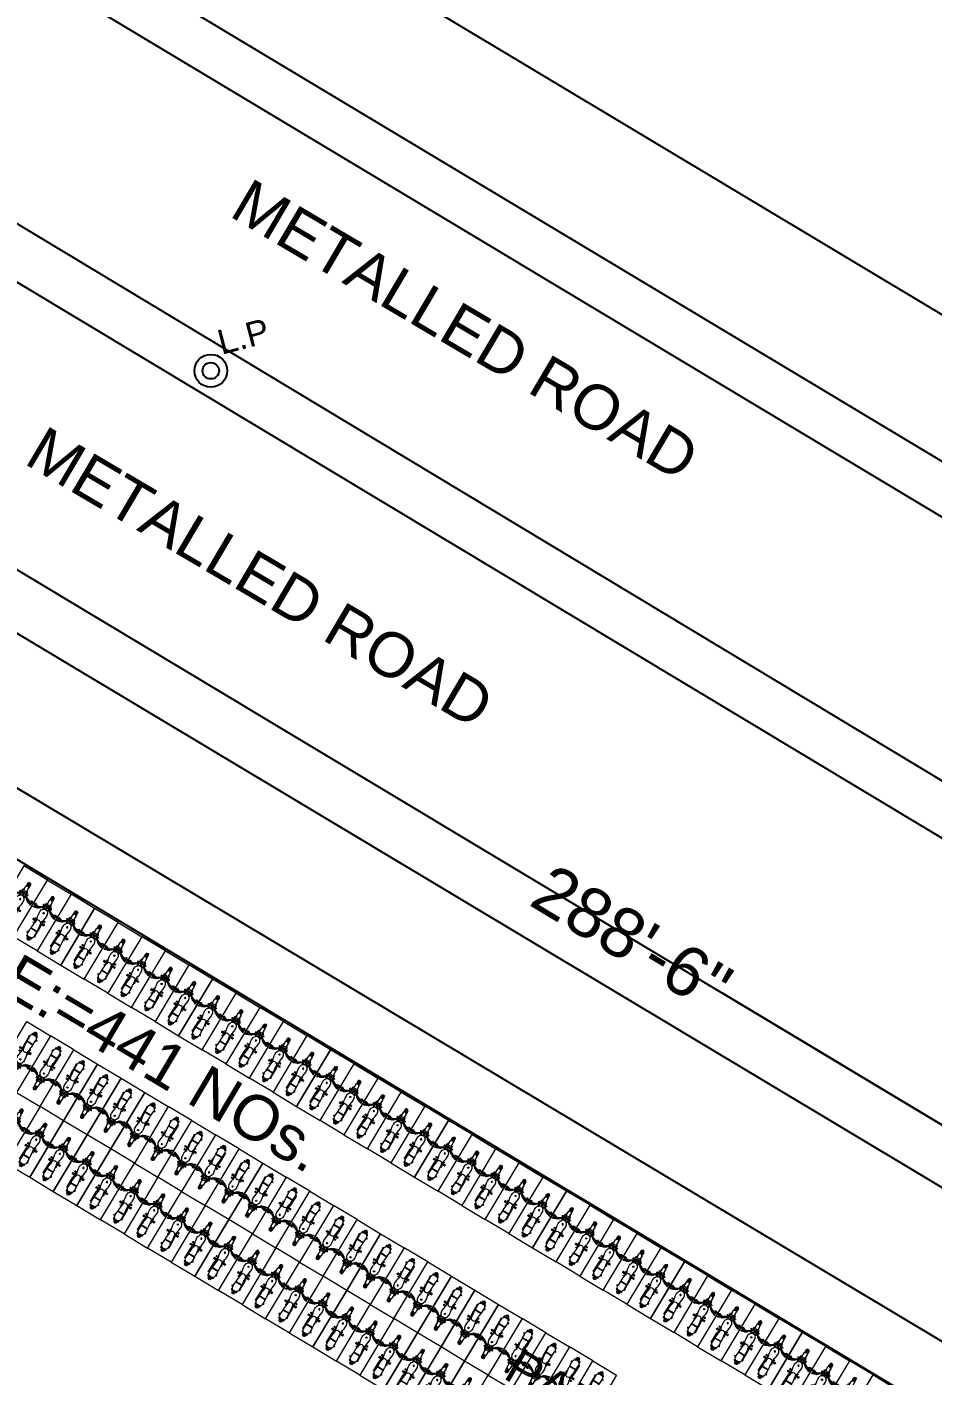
# Model space of a CAD drawing. Header units: inches. Extents: x -110725 to 51121, y 8404 to 44825.
# Drawn here: x -36985 to -35997, y 25256 to 26727 of the extents above; entities that cross this region are included whole.
import ezdxf
from ezdxf.enums import TextEntityAlignment as Align

# ---------------------------------------------------------------- set-up
doc = ezdxf.new("R2010")
doc.units = ezdxf.units.IN
doc.header["$LTSCALE"] = 0.1
doc.header["$MEASUREMENT"] = 0
doc.linetypes.add('CENTER', pattern=[2, 1.25, -0.25, 0.25, -0.25])
doc.layers.get('0').update_dxf_attribs({"color": 1, "lineweight": 0})
doc.layers.get('Defpoints').update_dxf_attribs({"lineweight": 0})
for name, color, linetype in [('boundary', 6, 'Continuous'), ('building', 6, 'Continuous'), ('GREEN BELT', 80, 'Continuous'), ('POLE', 7, 'Continuous'), ('road', 8, 'Continuous'), ('SEAL', 7, 'Continuous')]:
    doc.layers.add(name, color=color, linetype=linetype)
for name, color, linetype, lineweight in [('CAR', 4, 'Continuous', 0), ('dim', 252, 'Continuous', 0), ('TEXT', 3, 'Continuous', 0)]:
    doc.layers.add(name, color=color, linetype=linetype, lineweight=lineweight)
doc.styles.add('as', font='arial.ttf')
doc.styles.add('EHSAN', font='arial.ttf', dxfattribs={"height": 54})
doc.styles.add('MONOTXT', font='@Arial Unicode MS')
doc.styles.get("Standard").update_dxf_attribs({"font": 'arial.ttf'})
doc.dimstyles.new('DIM1', dxfattribs={"dimtxt": 54, "dimasz": 6, "dimexe": 6, "dimexo": 3, "dimgap": 1, "dimtad": 0, "dimzin": 0, "dimdsep": 46, "dimlunit": 4, "dimtxsty": 'EHSAN', "dimblk": 'ARCHTICK', "dimcen": 3, "dimdle": 6, "dimclrd": 4, "dimclre": 4, "dimclrt": 6, "dimadec": 0, "dimazin": 0, "dimtfac": 1, "dimtofl": 0, "dimtmove": 1, "dimatfit": 3, "dimldrblk": 'ARCHTICK', "dimfxl": 4, "dimtolj": 1, "dimtzin": 3, "dimlwd": -1, "dimlwe": -1, "dimarcsym": 0})

# ---------------------------------------------------------------- blocks, each defined once
blk = doc.blocks.new('LP')
at = {"layer": 'POLE', "linetype": 'Continuous'}
for radius in [2.24, 1.12]:
    blk.add_circle((39544.58, 18392.87), radius, dxfattribs=at)
at = {"layer": 'SEAL', "color": 7, "linetype": 'Continuous', "lineweight": 25, "style": 'MONOTXT'}
blk.add_text('L.P', height=3.36, dxfattribs=at).set_placement((39550.06, 18394.6), align=Align.CENTER)
blk = doc.blocks.new('_ArchTick')
at = {"color": 0, "linetype": 'ByBlock', "const_width": 0.15}
blk.add_lwpolyline([(-0.5, -0.5), (0.5, 0.5)], dxfattribs=at)
blk = doc.blocks.new('*D37')
at = {"layer": 'Defpoints', "color": 0, "transparency": 16777216}
for p in [(-37808.5, 26623.7), (-37948.3, 26390.9, 1175.7), (-34980.2, 24608.8, 1175.7)]:
    blk.add_point(p, dxfattribs=at)
at = {"layer": 'dim', "color": 4, "transparency": 16777216}
for p, q in [((-37829.1, 26636.1), (-36423.2, 25792)), ((-37946.8, 26393.4), (-37805.5, 26628.8)), ((-34819.8, 24829.3), (-36225.7, 25673.4)), ((-34978.7, 24611.4), (-34837.3, 24846.8))]:
    blk.add_line(p, q, dxfattribs=at)
at = {"layer": 'dim', "color": 4, "transparency": 16777216, "xscale": 24, "yscale": 24, "zscale": 24}
for p, rotation in [((-37808.5, 26623.7), 149.019361839217), ((-34840.4, 24841.6), 329.019361839217)]:
    blk.add_blockref('_ArchTick', p, dxfattribs=dict(at, rotation=rotation))
at = {"layer": 'dim', "color": 6, "transparency": 16777216, "insert": (-36324.5, 25732.7), "char_height": 54, "attachment_point": 5, "rotation": 329.0194, "style": 'EHSAN'}
blk.add_mtext('\\A1;288\'-6"', dxfattribs=at)
blk = doc.blocks.new('*X104')
at = {"color": 0}
for p, q in [((923.8, 1749), (924.5, 1749.7)), ((923.8, 1749.4), (924.1, 1749.7)), ((924.4, 1748.8), (923.8, 1749.4)), ((924.7, 1748.9), (923.9, 1749.6)), ((924, 1748.8), (924.7, 1749.5)), ((924.7, 1749.2), (924.3, 1749.7)), ((924.3, 1748.8), (924.7, 1749.2))]:
    blk.add_line(p, q, dxfattribs=at)
blk = doc.blocks.new('BICK 2')
h = blk.add_hatch()
h.set_pattern_fill('AR-HBONE', color=8, scale=0.15, angle=180, style=0)
h.set_pattern_definition([(225, (19574.7, -9784.29946), (-2e-16, -0.848528137), [1.8, -0.6]), (315, (19574.27574, -9784.7237), (-2e-16, -0.848528137), [1.8, -0.6])])
h.paths.add_polyline_path([(-16.2, -16.9, -0.357799), (-13.7, -16.9), (-13.7, -13, 0.45044), (-16.2, -13)])
at = {"color": 9}
for p, q in [((-30, 0), (0, 0)), ((0, 0), (0, -72)), ((-30, -72), (-30, 0)), ((0, -72), (-30, -72))]:
    blk.add_line(p, q, dxfattribs=at)
for p, q in [((-16.7, -14.1), (-16.7, -17.4)), ((-16.2, -13), (-16.2, -16.9)), ((-13.7, -13), (-13.7, -16.9)), ((-13.3, -14.1), (-13.3, -17.4)), ((-28.7, -29.7), (-29.2, -29.4)), ((-29.1, -28.9), (-27.7, -28.4)), ((-29.1, -28.9), (-27.7, -28.4)), ((-27.1, -29.2), (-28.5, -29.7)), ((-27.5, -28.4), (-27, -28.7)), ((-27.5, -28.5), (-27, -28.7)), ((-20.2, -25.5), (-20.2, -25.8)), ((-18.5, -25.5), (-20.2, -25.5)), ((-20.2, -25.8), (-18.5, -25.8)), ((-20.1, -25.2), (-20.1, -25.5)), ((-19.1, -26), (-17.7, -26)), ((-18.6, -25.2), (-18.6, -25.5)), ((-18.5, -25.5), (-18.5, -25.8)), ((-18.5, -25.6), (-17.7, -25.6)), ((-18.3, -26), (-18.3, -27.1)), ((-18.3, -27.9), (-18.2, -28.7)), ((-18.2, -22.7), (-18.2, -25.4)), ((-18, -22.4), (-18, -22.2)), ((-18, -28.6), (-18, -28.8)), ((-17.9, -22.2), (-17.4, -22.2)), ((-17.8, -28.4), (-17.8, -28.5)), ((-17.7, -23.1), (-17.7, -24.6)), ((-17.7, -24.7), (-17.7, -25.1)), ((-17.3, -22.2), (-17.1, -22.2)), ((-17.3, -22.4), (-17.3, -22.2)), ((-17.3, -28.8), (-17.3, -29)), ((-17.1, -22.5), (-17.1, -22.8)), ((-17.1, -28.7), (-17.1, -28.7)), ((-16.9, -18.1), (-16.9, -22.8)), ((-15.6, -26.7), (-15.9, -26.7)), ((-15.5, -26.4), (-15.8, -26.2)), ((-15.5, -27), (-15.8, -27.2)), ((-15.3, -26.1), (-15.4, -25.9)), ((-15.3, -27.3), (-15.4, -27.5)), ((-15, -26), (-15, -25.8)), ((-15, -26.7), (-14.6, -27.3)), ((-15, -27.4), (-15, -27.6)), ((-14.6, -26.1), (-14.5, -25.9)), ((-14.6, -27.3), (-14.5, -27.5)), ((-14.4, -26.4), (-14.2, -26.2)), ((-14.4, -27), (-14.2, -27.2)), ((-14.3, -26.7), (-14, -26.7)), ((-13, -18.1), (-13, -22.8)), ((-12.6, -22.2), (-12.8, -22.2)), ((-12.8, -22.5), (-12.8, -22.8)), ((-12.8, -28.7), (-12.8, -28.7)), ((-12.6, -22.4), (-12.6, -22.2)), ((-12.6, -28.8), (-12.6, -29)), ((-12, -22.2), (-12.5, -22.2)), ((-12.3, -23.1), (-12.3, -24.6)), ((-12.3, -24.7), (-12.3, -25.1)), ((-12.3, -24.7), (-12.3, -28.4)), ((-11.4, -25.6), (-12.3, -25.6)), ((-10.9, -26), (-12.3, -26)), ((-12.2, -28.4), (-12.2, -28.5)), ((-11.9, -22.4), (-11.9, -22.2)), ((-11.9, -28.6), (-11.9, -28.8)), ((-11.7, -22.7), (-11.7, -25.4)), ((-11.7, -27.9), (-11.7, -28.7)), ((-11.6, -25.6), (-11.6, -25.6)), ((-11.6, -26), (-11.6, -27.1)), ((-11.4, -25.2), (-11.4, -25.5)), ((-11.4, -25.5), (-9.8, -25.5)), ((-11.4, -25.5), (-11.4, -25.8)), ((-9.8, -25.8), (-11.4, -25.8)), ((-9.8, -25.2), (-9.8, -25.5)), ((-9.8, -25.5), (-9.8, -25.8)), ((-2.5, -28.4), (-2.9, -28.7)), ((-2.5, -28.5), (-2.9, -28.7)), ((-2.9, -29.2), (-1.5, -29.7)), ((-0.8, -28.9), (-2.2, -28.4)), ((-0.8, -28.9), (-2.2, -28.4)), ((-1.2, -29.7), (-0.8, -29.4)), ((-28.5, -32.1), (-25.3, -30.8)), ((-28.3, -32.9), (-28.5, -32.2)), ((-28.2, -32.9), (-25, -31.6)), ((-25.2, -30.6), (-25.3, -30.8)), ((-24.8, -31.1), (-25.1, -30.6)), ((-24.6, -31.6), (-25, -30.6)), ((-25, -30.7), (-24.9, -30.7)), ((-24.7, -31.7), (-24.9, -31.6)), ((-23.8, -29.8), (-24.8, -30.2)), ((-24.8, -31.1), (-24.6, -31.6)), ((-24.7, -31.5), (-24.6, -31.5)), ((-24.4, -29.7), (-24.2, -29.7)), ((-24.3, -29.5), (-24.3, -29.8)), ((-23.2, -31.3), (-24.2, -31.7)), ((-23, -30.9), (-23.4, -30)), ((-21.6, -43.6), (-22, -43.6)), ((-18.7, -43.7), (-22, -43.7)), ((-22, -44.2), (-22, -43.8)), ((-18.7, -43.5), (-21.8, -43.5)), ((-21.6, -43.6), (-21.6, -43.5)), ((-21.4, -43.6), (-21.4, -43.5)), ((-20.8, -43.6), (-21.4, -43.6)), ((-20.8, -43.6), (-20.8, -43.5)), ((-20.7, -43.6), (-20.7, -43.5)), ((-20.1, -43.6), (-20.7, -43.6)), ((-20.1, -43.6), (-20.1, -43.5)), ((-19.9, -43.6), (-19.9, -43.5)), ((-19.4, -43.6), (-19.9, -43.6)), ((-19.4, -43.6), (-19.4, -43.5)), ((-19.2, -41.9), (-19.2, -42.1)), ((-19.2, -43.6), (-19.2, -43.5)), ((-18.7, -43.6), (-19.2, -43.6)), ((-19.1, -42), (-19.1, -41.8)), ((-18.7, -44.2), (-18.7, -43.5)), ((-18.2, -43.9), (-18.7, -43.9)), ((-17.7, -43.9), (-18.1, -43.9)), ((-12.3, -43.9), (-11, -43.9)), ((-11, -43.5), (-11.4, -40.2)), ((-11, -44.2), (-11, -43.5)), ((-11, -43.5), (-7.9, -43.5)), ((-11, -43.6), (-11, -43.6)), ((-11, -43.6), (-10.5, -43.6)), ((-11, -43.7), (-7.7, -43.7)), ((-10.5, -43.6), (-10.5, -43.5)), ((-10.3, -43.6), (-10.3, -43.5)), ((-10.3, -43.6), (-9.8, -43.6)), ((-9.9, -40.7), (-9.9, -41.2)), ((-9.8, -43.6), (-9.8, -43.5)), ((-9.2, -40.5), (-9.6, -40.5)), ((-9.6, -41.5), (-9.2, -41.5)), ((-9.6, -43.6), (-9.6, -43.5)), ((-9.6, -43.6), (-9, -43.6)), ((-9, -43.6), (-9, -43.5)), ((-8.9, -41.2), (-8.9, -40.7)), ((-8.9, -43.6), (-8.9, -43.5)), ((-8.9, -43.6), (-8.3, -43.6)), ((-8.3, -43.6), (-8.3, -43.5)), ((-8.1, -43.6), (-8.1, -43.5)), ((-8.1, -43.6), (-7.7, -43.6)), ((-7.7, -44.2), (-7.7, -43.8)), ((-6.9, -30.9), (-6.5, -30)), ((-6.8, -31.3), (-5.7, -31.7)), ((-6.2, -29.8), (-5.1, -30.2)), ((-5.5, -29.7), (-5.8, -29.7)), ((-5.6, -29.5), (-5.6, -29.8)), ((-5.4, -31.6), (-5, -30.6)), ((-5.1, -31.1), (-5.3, -31.6)), ((-5.3, -31.5), (-5.3, -31.5)), ((-5.2, -31.7), (-5, -31.6)), ((-5.1, -31.1), (-4.9, -30.6)), ((-4.9, -30.7), (-5, -30.7)), ((-1.8, -32.9), (-5, -31.6)), ((-4.8, -30.6), (-4.7, -30.8)), ((-1.5, -32.1), (-4.7, -30.8)), ((-1.7, -32.9), (-1.4, -32.2)), ((-22, -44.2), (-22, -44.5)), ((-18.7, -44.6), (-22, -44.6)), ((-21.6, -44.7), (-22, -44.7)), ((-18.7, -44.8), (-21.8, -44.8)), ((-21.6, -44.8), (-21.6, -44.7)), ((-21.4, -44.8), (-21.4, -44.7)), ((-20.8, -44.7), (-21.4, -44.7)), ((-20.8, -44.8), (-20.8, -44.7)), ((-20.7, -44.8), (-20.7, -44.7)), ((-20.1, -44.7), (-20.7, -44.7)), ((-20.1, -44.8), (-20.1, -44.7)), ((-19.9, -44.8), (-19.9, -44.7)), ((-19.4, -44.7), (-19.9, -44.7)), ((-19.4, -44.8), (-19.4, -44.7)), ((-19.2, -44.8), (-19.2, -44.7)), ((-18.7, -44.7), (-19.2, -44.7)), ((-18.8, -53.8), (-18.8, -54.3)), ((-11.2, -54.3), (-18.8, -54.3)), ((-18.7, -44.2), (-18.7, -44.8)), ((-18.1, -44.4), (-18.7, -44.4)), ((-11.2, -53.8), (-18.7, -53.8)), ((-17.7, -44.4), (-18, -44.4)), ((-18, -44.6), (-17.7, -44.6)), ((-18, -44.9), (-17.8, -44.9)), ((-12.2, -44.4), (-11, -44.4)), ((-11.2, -53.8), (-11.2, -54.3)), ((-11, -44.2), (-11, -44.8)), ((-11, -44.6), (-7.7, -44.6)), ((-11, -44.7), (-10.5, -44.7)), ((-11, -44.8), (-7.9, -44.8)), ((-10.4, -48.3), (-10.9, -44.8)), ((-10.5, -44.8), (-10.5, -44.7)), ((-10.2, -59), (-10.4, -48.3)), ((-10.3, -44.8), (-10.3, -44.7)), ((-10.3, -44.7), (-9.8, -44.7)), ((-9.8, -44.8), (-9.8, -44.7)), ((-9.6, -44.8), (-9.6, -44.7)), ((-9.6, -44.7), (-9, -44.7)), ((-9, -44.8), (-9, -44.7)), ((-8.9, -44.8), (-8.9, -44.7)), ((-8.9, -44.7), (-8.3, -44.7)), ((-8.3, -44.8), (-8.3, -44.7)), ((-8.1, -44.8), (-8.1, -44.7)), ((-8.1, -44.7), (-7.7, -44.7)), ((-7.7, -44.2), (-7.7, -44.5)), ((-20.2, -59.5), (-20.2, -59.3)), ((-20.2, -59.3), (-19, -59.3)), ((-19, -59.5), (-20.2, -59.5)), ((-20.2, -59.8), (-20.2, -59.5)), ((-19.1, -59), (-19, -59)), ((-18.2, -63.8), (-18.2, -62.5)), ((-15, -63.5), (-17.9, -63.5)), ((-15, -64.1), (-17.9, -64.1)), ((-17.6, -63.5), (-17.6, -62.9)), ((-16.9, -64.7), (-16.9, -64.1)), ((-16.8, -64.8), (-16.8, -64.9)), ((-15, -64.9), (-16.8, -64.9)), ((-16.7, -64.9), (-16.7, -66.1)), ((-15, -64.5), (-16.6, -64.5)), ((-15, -66.3), (-16.6, -66.3)), ((-15, -63.5), (-12.1, -63.5)), ((-15, -64.1), (-12.1, -64.1)), ((-15, -64.5), (-13.5, -64.6)), ((-15, -64.9), (-13.2, -64.9)), ((-15, -66.3), (-13.5, -66.3)), ((-13.3, -64.9), (-13.3, -66.1)), ((-13.2, -64.8), (-13.2, -64.9)), ((-13.1, -64.7), (-13.1, -64.1)), ((-12.3, -63.5), (-12.3, -63)), ((-11.8, -63.8), (-11.8, -62.5)), ((-11, -59), (-11, -59)), ((-9.8, -59.3), (-11, -59.3)), ((-11, -59.5), (-9.8, -59.6)), ((-9.9, -59.8), (-9.9, -59.6)), ((-9.8, -59.6), (-9.8, -59.3))]:
    blk.add_line(p, q)
for points in [[(-27, -29.2), (-25.4, -29.7), (-24.9, -30.6)], [(-26.9, -29), (-25.2, -29.6), (-24.7, -30.5)], [(-23.9, -29.6), (-22, -28.6), (-19.8, -27.2)], [(-23.9, -29.7), (-22, -28.7), (-20.4, -27.7)], [(-20.2, -25.8), (-20.1, -25.8), (-20, -25.9), (-19.9, -26), (-19.8, -26), (-19.5, -26), (-19.3, -26)], [(-18.5, -25.8), (-18.6, -25.8), (-18.7, -25.9), (-18.8, -26), (-18.9, -26), (-19.2, -26), (-19.3, -26)], [(-18, -28.6), (-17.8, -28.4), (-17.7, -28.4)], [(-17.6, -29.2), (-17.9, -29.1), (-18, -28.8), (-17.8, -28.5), (-17.6, -28.6)], [(-17.4, -28.7), (-17.3, -29), (-17.6, -29.2)], [(-17.4, -28.7), (-17.3, -28.8)], [(-17.1, -22.5), (-17.1, -22.1), (-16.9, -20.6)], [(-17.1, -22.5), (-17.1, -22.8)], [(-12.8, -22.5), (-12.8, -22.1), (-13, -20.6)], [(-12.8, -22.5), (-12.8, -22.8)], [(-12.5, -28.7), (-12.6, -29), (-12.4, -29.2), (-12, -29.1), (-11.9, -28.8), (-12.2, -28.5), (-12.3, -28.6)], [(-12.6, -28.7), (-12.6, -28.8)], [(-11.9, -28.6), (-12.2, -28.4), (-12.3, -28.4)], [(-11.4, -25.8), (-11.4, -25.8), (-11.3, -25.9), (-11.2, -26), (-11, -26), (-10.8, -26), (-10.6, -26)], [(-9.8, -25.8), (-9.8, -25.8), (-9.9, -25.9), (-10, -26), (-10.2, -26), (-10.4, -26), (-10.6, -26)], [(-6, -29.6), (-7.9, -28.6), (-10.1, -27.2)], [(-6.1, -29.7), (-8, -28.7), (-9.5, -27.7)], [(-3, -29), (-4.7, -29.6), (-5.2, -30.5)], [(-3, -29.2), (-4.5, -29.7), (-5, -30.6)], [(-25.2, -30.1), (-25.4, -30.2), (-25.6, -30.3), (-25.8, -30.4), (-26, -30.4), (-26.3, -30.5), (-26.5, -30.5), (-26.8, -30.6), (-27, -30.6), (-27.2, -30.6), (-27.4, -30.6), (-27.6, -30.6), (-27.8, -30.6), (-27.9, -30.6), (-28.1, -30.6), (-28.2, -30.6), (-28.3, -30.5), (-28.3, -30.5), (-28.4, -30.5), (-28.4, -30.5), (-28.5, -30.5), (-28.5, -30.5), (-28.5, -30.5), (-28.5, -30.5), (-28.5, -30.6), (-28.5, -30.6), (-28.5, -30.6), (-28.5, -30.7), (-28.5, -30.7), (-28.4, -30.8), (-28.4, -30.8), (-28.3, -30.8), (-28.2, -30.8), (-28.1, -30.9), (-27.9, -30.9), (-27.8, -30.9), (-27.6, -30.9), (-27.4, -30.9), (-27.2, -30.9), (-27, -30.9), (-26.7, -30.9), (-26.4, -30.8), (-26.1, -30.8), (-25.8, -30.7), (-25.4, -30.6), (-25, -30.4)], [(-24.7, -29.7), (-24.9, -29.8), (-25, -30), (-25, -30)], [(-24.7, -29.7), (-24.7, -29.8), (-24.7, -29.9), (-24.7, -30), (-24.7, -30.1), (-24.7, -30.1), (-24.7, -30.1), (-24.8, -30.2), (-24.8, -30.2)], [(-24.7, -29.7), (-24.7, -29.6), (-24.6, -29.5), (-24.6, -29.5), (-24.5, -29.5), (-24.4, -29.5), (-24.3, -29.4), (-24.3, -29.5), (-24.2, -29.5), (-24.1, -29.5), (-24.1, -29.5), (-24, -29.5), (-24, -29.6), (-23.9, -29.6), (-23.9, -29.7), (-23.8, -29.7), (-23.8, -29.8)], [(-19.1, -41.8), (-19.4, -41.8), (-19.6, -41.8), (-19.7, -41.8), (-19.8, -41.8), (-19.9, -41.8), (-19.9, -41.9), (-19.8, -41.9), (-19.8, -41.9), (-19.7, -41.9), (-19.6, -41.9), (-19.5, -41.9), (-19.4, -41.9), (-19.3, -41.9), (-19.2, -41.9), (-19.1, -41.9), (-19.1, -41.9)], [(-19.1, -42), (-18, -44), (-18, -45.3), (-18.9, -46.9), (-18.8, -47.6), (-19.5, -47.6), (-19.5, -46.8), (-18.9, -46.9)], [(-19.2, -42.1), (-18.1, -44), (-18.2, -45.3), (-19, -46.8), (-19, -46.8)], [(-17.5, -43.5), (-18, -45.6), (-18.3, -47.7), (-18.5, -49.6), (-18.7, -51.4), (-18.8, -53.2), (-18.7, -53.8)], [(-12.4, -43.5), (-12, -45.6), (-11.7, -47.7), (-11.4, -49.6), (-11.3, -51.5), (-11.2, -53.2), (-11.3, -53.8)], [(-9.9, -40.8), (-10.1, -40.8), (-10.4, -40.9), (-10.6, -41), (-10.9, -41.3), (-11.1, -41.6), (-11.2, -41.7)], [(-9.9, -41.2), (-10.1, -41.2), (-10.2, -41.2), (-10.4, -41.3), (-10.6, -41.5), (-10.8, -41.8), (-11.1, -42.3)], [(-5.2, -29.7), (-5.2, -29.6), (-5.3, -29.5), (-5.4, -29.5), (-5.4, -29.5), (-5.5, -29.5), (-5.6, -29.4), (-5.7, -29.5), (-5.7, -29.5), (-5.8, -29.5), (-5.9, -29.5), (-5.9, -29.5), (-6, -29.6), (-6, -29.6), (-6.1, -29.7), (-6.1, -29.7), (-6.2, -29.8)], [(-5.2, -29.7), (-5.2, -29.8), (-5.3, -29.9), (-5.3, -30), (-5.3, -30.1), (-5.3, -30.1), (-5.2, -30.1), (-5.2, -30.2), (-5.1, -30.2)], [(-5.2, -29.7), (-5.1, -29.8), (-4.9, -30), (-4.9, -30)], [(-4.7, -30.1), (-4.6, -30.2), (-4.4, -30.3), (-4.1, -30.4), (-3.9, -30.4), (-3.7, -30.5), (-3.4, -30.5), (-3.2, -30.6), (-3, -30.6), (-2.7, -30.6), (-2.5, -30.6), (-2.3, -30.6), (-2.2, -30.6), (-2, -30.6), (-1.9, -30.6), (-1.8, -30.6), (-1.7, -30.5), (-1.6, -30.5), (-1.6, -30.5), (-1.5, -30.5), (-1.5, -30.5), (-1.5, -30.5), (-1.4, -30.5), (-1.4, -30.5), (-1.4, -30.6), (-1.4, -30.6), (-1.4, -30.6), (-1.4, -30.7), (-1.5, -30.7), (-1.5, -30.8), (-1.6, -30.8), (-1.7, -30.8), (-1.8, -30.8), (-1.9, -30.9), (-2, -30.9), (-2.2, -30.9), (-2.3, -30.9), (-2.5, -30.9), (-2.7, -30.9), (-3, -30.9), (-3.2, -30.9), (-3.5, -30.8), (-3.8, -30.8), (-4.2, -30.7), (-4.6, -30.6), (-4.9, -30.4)], [(-18.8, -54.3), (-18.9, -56.3), (-19, -57.6), (-19, -58.9), (-19, -60), (-18.9, -61), (-18.6, -61.9), (-18.1, -62.5), (-17.4, -63.1), (-16.4, -63.4), (-15, -63.5)], [(-11.2, -54.3), (-11.1, -56.3), (-11, -57.7), (-11, -58.9), (-11, -60), (-11.1, -61), (-11.4, -61.9), (-11.9, -62.6), (-12.6, -63.1), (-13.6, -63.4), (-15, -63.5)], [(-20.2, -59.3), (-20.2, -59.2), (-20.1, -59.1), (-20, -59.1), (-19.8, -59), (-19.6, -59), (-19.4, -59)], [(-19, -59), (-19, -59), (-19.3, -59), (-19.4, -59)], [(-16.2, -66.3), (-15.7, -67.1), (-15, -67.1)], [(-13.7, -66.3), (-14.3, -67.1), (-15, -67.1)], [(-11, -59), (-10.8, -59), (-10.7, -59)], [(-9.8, -59.3), (-9.9, -59.2), (-10, -59.1), (-10.1, -59.1), (-10.2, -59.1), (-10.5, -59), (-10.7, -59)]]:
    blk.add_lwpolyline(points)
for points in [[(-23.4, -30.1), (-22.7, -29.8, 0.088184), (-22.6, -29.7), (-19.8, -27.2, -0.186475), (-19.6, -27.1), (-17.7, -27.1)], [(-23.1, -30.8), (-22.3, -30.5, 0.089602), (-22.2, -30.5), (-19.5, -28, -0.187817), (-19.4, -27.9), (-17.7, -27.9)], [(-18.3, -25.6, -0.134956), (-18.3, -25.4, -0.106229), (-18.1, -25.3, -0.085212), (-17.9, -25.2, -0.074629), (-17.7, -25.1, -0.000386), (-17.7, -25.1, -0.085212)], [(-18.2, -22.7, -0.128062), (-18.2, -22.5, -0.106229), (-18.1, -22.4, -0.085212), (-17.9, -22.3, -0.074629), (-17.7, -22.3, -0.074629), (-17.4, -22.3, -0.085212), (-17.3, -22.4, -0.106229), (-17.1, -22.5, -0.128062), (-17.1, -22.7, -0.128062)], [(-18.2, -28.7, -0.128062), (-18.2, -28.6, -0.106229), (-18.1, -28.4, -0.085212), (-17.9, -28.4, -0.074629), (-17.7, -28.3, -0.074629)], [(-17.9, -29.1, -0.065943), (-18.1, -29, -0.106229), (-18.2, -28.9, -0.128062), (-18.2, -28.7, -0.128062)], [(-12.3, -26.3), (-12.3, -23.1, 0.414214), (-12.6, -22.8), (-15, -22.8), (-17.4, -22.8, 0.414214), (-17.7, -23.1)], [(-12.3, -27.9), (-12.3, -24.7, 0.414214), (-12.6, -24.4), (-15, -24.4), (-17.4, -24.4, 0.414214), (-17.7, -24.7)], [(-17.1, -28.7, -0.040595), (-17.1, -28.7, -0.128062), (-17.1, -28.9, -0.106229), (-17.3, -29, -0.085212), (-17.4, -29.1, -0.024362), (-17.5, -29.1, -0.074629)], [(-11.7, -22.7, 0.128062), (-11.8, -22.5, 0.106229), (-11.9, -22.4, 0.085212), (-12.1, -22.3, 0.074629), (-12.3, -22.3, 0.074629), (-12.5, -22.3, 0.085212), (-12.7, -22.4, 0.106229), (-12.8, -22.5, 0.128062), (-12.8, -22.7, 0.128062)], [(-12.8, -28.7, 0.040595), (-12.8, -28.7, 0.128062), (-12.8, -28.9, 0.106229), (-12.7, -29, 0.085212), (-12.5, -29.1, 0.024362), (-12.4, -29.1)], [(-11.6, -25.6, 0.128062), (-11.7, -25.4, 0.106229), (-11.8, -25.3, 0.085212), (-12, -25.2, 0.074629), (-12.3, -25.1, 0.000386), (-12.3, -25.1, 0.085212)], [(-6.6, -30.1), (-7.2, -29.8, -0.088184), (-7.3, -29.7), (-10.1, -27.2, 0.186475), (-10.3, -27.1), (-12.3, -27.1)], [(-6.9, -30.8), (-7.6, -30.5, -0.089602), (-7.7, -30.5), (-10.4, -28, 0.187817), (-10.6, -27.9), (-12.3, -27.9)], [(-11.7, -28.7, 0.128062), (-11.8, -28.6, 0.106229), (-11.9, -28.4, 0.085212), (-12.1, -28.4, 0.074629), (-12.3, -28.3)], [(-12, -29.1, 0.065943), (-11.9, -29, 0.106229), (-11.8, -28.9, 0.128062), (-11.7, -28.7, 0.128062)]]:
    blk.add_lwpolyline(points, format="xyb")
blk.add_lwpolyline([(-17.7, -25.1), (-17.7, -28.4, 0.414214), (-17.4, -28.7), (-15, -28.7), (-12.6, -28.7, 0.414214), (-12.3, -28.4), (-12.3, -25.1, 0.414214), (-12.6, -24.9), (-15, -24.9), (-17.4, -24.9, 0.414214)], format="xyb", close=True)
for points in [[(-16.5, -25.3), (-16.5, -25.7), (-17.2, -25.5)], [(-13.5, -25.3), (-13.5, -25.7), (-12.8, -25.5)]]:
    blk.add_lwpolyline(points, close=True)
for centre, radius in [((-16.8, -28.1), 0.224), ((-15, -26.7), 0.973), ((-15, -26.7), 0.938), ((-15, -26.7), 0.0367), ((-24.3, -29.7), 0.124), ((-15, -33.1), 0.633), ((-15, -33.1), 0.667), ((-15, -33.1), 0.353), ((-15, -33.1), 0.213), ((-5.6, -29.7), 0.124)]:
    blk.add_circle(centre, radius)
for centre, radius, start, end in [((-15, -14.1), 1.68, 0, 180), ((-29.1, -29.2), 0.28, 109.6251, 175.3109), ((-29.1, -29.2), 0.28, 109.6251, 239.1993), ((-27.6, -28.7), 0.28, 56.9045, 109.6251), ((-27.6, -28.6), 0.28, 56.9045, 109.6251), ((-27.2, -28.9), 0.28, 290.1131, 56.9045), ((-27.2, -29), 0.28, 4.6891, 56.9045), ((-19.9, -25.2), 0.263, 123.2495, 180), ((-19.3, -26), 1.22, 56.7505, 123.2495), ((-18.8, -25.2), 0.263, 0, 56.7505), ((-17.9, -22.2), 0.0699, 90, 180), ((-17.4, -22.2), 0.0699, 0, 90), ((-15, -18.4), 1.98, 8.7974, 171.2026), ((-15, -18.6), 1.98, 8.7974, 171.2026), ((-12.5, -22.2), 0.0699, 90, 180), ((-12, -22.2), 0.0699, 0, 90), ((-11.1, -25.2), 0.263, 123.2495, 180), ((-10.6, -26), 1.22, 56.7505, 123.2495), ((-10.1, -25.2), 0.263, 0, 56.7505), ((-2.8, -28.9), 0.28, 123.0955, 249.8869), ((-2.8, -29), 0.28, 123.0955, 175.3109), ((-2.3, -28.6), 0.28, 70.3749, 123.0955), ((-2.3, -28.7), 0.28, 70.3749, 123.0955), ((-0.9, -29.2), 0.28, 300.8007, 70.3749), ((-0.9, -29.2), 0.28, 4.6891, 70.3749), ((-28.6, -29.4), 0.28, 239.1993, 290.1131), ((-28.5, -32.2), 0.0699, 112.0934, 202.0934), ((-28.2, -32.8), 0.0699, 202.0934, 292.0682), ((-25.3, -30.8), 0.0699, 292.0934, 338.8868), ((-25.1, -30.6), 0.0699, 22.0934, 158.8868), ((-24.8, -30.6), 0.135, 164.859, 69.0897), ((-24.7, -30.5), 0.28, 177.4296, 202.0934), ((-25, -31.7), 0.0699, 65.2746, 112.0679), ((-24.7, -30.5), 0.28, 112.0934, 125.8905), ((-24.8, -30.6), 0.135, 198.8427, 36.9374), ((-24.8, -30.6), 0.1, 207.3451, 27.3451), ((-24.7, -31.6), 0.0699, 245.2746, 22.0679), ((-24.3, -31.5), 0.28, 202.0934, 292.0679), ((-23.7, -30.1), 0.28, 22.0934, 112.0934), ((-23.3, -31), 0.28, 292.0679, 22.0934), ((-21.8, -43.8), 0.25, 90.0433, 180.0433), ((-15.2, -45.5), 3.06, 85.5738, 138.5879), ((-14.7, -45.5), 3.06, 41.6153, 94.4262), ((-9.6, -40.7), 0.28, 90.0433, 180.0433), ((-9.6, -41.2), 0.28, 180.0433, 271.2894), ((-9.2, -40.7), 0.28, 0.0433, 90.0433), ((-9.2, -41.2), 0.28, 271.2894, 0.0433), ((-7.9, -43.8), 0.25, 0.0433, 90.0433), ((-6.7, -31), 0.28, 157.9066, 247.9321), ((-6.3, -30.1), 0.28, 67.9066, 157.9066), ((-5.6, -31.5), 0.28, 247.9321, 337.9066), ((-5.1, -30.6), 0.135, 110.9103, 15.141), ((-5.1, -30.6), 0.135, 143.0626, 341.1573), ((-5.2, -31.6), 0.0699, 157.9321, 294.7254), ((-5.1, -30.6), 0.1, 152.6549, 332.6549), ((-5.2, -30.5), 0.28, 54.1095, 67.9066), ((-5.2, -30.5), 0.28, 337.9066, 2.5704), ((-5, -31.7), 0.0699, 67.9321, 114.7254), ((-4.8, -30.6), 0.0699, 21.1132, 157.9066), ((-4.6, -30.8), 0.0699, 201.1132, 247.9066), ((-1.8, -32.8), 0.0699, 247.9318, 337.9066), ((-1.4, -29.4), 0.28, 249.8869, 300.8007), ((-1.5, -32.2), 0.0699, 337.9066, 67.9066), ((-21.8, -44.5), 0.25, 180.0433, 270.0433), ((-7.9, -44.5), 0.25, 270.0433, 0.0433), ((-19.9, -59.8), 0.263, 179.8971, 236.6476), ((-19.4, -59), 1.22, 236.6476, 291.7021), ((-17.9, -63.8), 0.28, 89.8971, 269.8971), ((-16.6, -64.8), 0.224, 89.8971, 179.8971), ((-16.5, -66.1), 0.224, 179.8971, 269.8971), ((-16.8, -63.5), 1.06, 279.4763, 325.5296), ((-13.3, -63.5), 1.06, 214.2646, 260.3179), ((-13.6, -66.1), 0.224, 269.8971, 359.8971), ((-13.5, -64.8), 0.224, 359.8971, 89.8971), ((-12.1, -63.8), 0.28, 269.8971, 89.8971), ((-10.7, -59), 1.22, 251.7308, 303.1466), ((-10.1, -59.8), 0.263, 303.1466, 359.8971)]:
    blk.add_arc(centre, radius, start, end)
for points in [[(-17.7, -43.9), (-19.4, -34.9), (-18.5, -30.4), (-16.6, -28.7)], [(-12.3, -43.9), (-10.5, -34.9), (-11.5, -30.4), (-13.3, -28.7)]]:
    blk.add_spline(points, degree=3)
at = {"extrusion": (0, 0, -1), "xscale": -1.119118922855427, "yscale": 1.119118922855705, "zscale": -1.119118922855427, "rotation": 89.95668755153847}
blk.add_blockref('*X104', (1967.8, 991.9), dxfattribs=at)

msp = doc.modelspace()

# ---------------------------------------------------------------- linework, layer by layer
at = {"layer": 'boundary', "linetype": 'CENTER', "elevation": -26.09038}
msp.add_lwpolyline([(-38256.61817, 26306.46684), (-37948.3386, 26390.86365), (-34980.20533, 24608.79412)], dxfattribs=at)
at = {"layer": 'building', "linetype": 'Continuous', "elevation": 1.07221}
msp.add_lwpolyline([(-41710.86638, 20787.09078), (-39546.06335, 24214.83069), (-39358.80114, 24266.09692), (-39237.72157, 24450.76329), (-39274.4766, 24650.22286), (-38256.61817, 26306.46684), (-37948.3386, 26390.86365), (-34980.20533, 24608.79412), (-34944.00968, 24483.42297), (-34980.30988, 24420.82334), (-34665.81224, 24234.54273), (-34435.52017, 24283.46768), (-31891.15632, 22826.982)], dxfattribs=at)
at = {"layer": 'CAR', "linetype": 'Continuous'}
msp.add_circle((-33960.35096, 21924.4645, 27.16259), 11425.94255, dxfattribs=at)
at = {"layer": 'GREEN BELT', "linetype": 'Continuous', "elevation": 6.55238}
for points in [[(-39398.39957, 27959.75644), (-26689.61813, 20306.28942), (-26356.16376, 20114.87979)], [(-26356.16376, 20114.87979), (-26172.20898, 20026.27814), (-26155.72011, 20014.59036), (-26159.32003, 20003.42417), (-26274.56308, 20008.92592), (-26843.79398, 20348.01523), (-39427.62699, 27910.4647)]]:
    msp.add_lwpolyline(points, dxfattribs=at)
at = {"layer": 'road', "linetype": 'Continuous'}
for points, elevation in [([(-23085.40667, 20175.56966), (-24127.37715, 20026.77406), (-24885.77817, 20041.24794), (-25186.76079, 20066.52914), (-25358.58587, 20097.59272), (-25838.96347, 20224.61767), (-26335.45509, 20461.95732), (-38394.18629, 27698.09241)], 5.71844), ([(-23078.04682, 20124.03087), (-24124.17323, 19974.6418), (-24888.45647, 19989.22794), (-25193.58594, 20014.85745), (-25369.88927, 20046.73064), (-25857.00273, 20175.53674), (-26360.13096, 20416.0489), (-38420.48674, 27653.15887)], 5.71844), ([(-25409.29349, 20261.40322), (-25614.46777, 20280.53774), (-26247.69737, 20578.19871), (-37423.65028, 27274.65336)], 0.23827), ([(-26913.15578, 20083.63124), (-27138.79282, 20218.94372), (-38707.52827, 27162.757)], 4.40796), ([(-38738.57101, 27109.72141), (-26966.64816, 20058.33929)], 1.42961), ([(-38170.82777, 26513.70008), (-38088.52878, 26528.62687), (-37933.48875, 26477.02846), (-37731.43217, 26336.76517), (-28581.70415, 20864.22481), (-27969.98026, 20463.11896)], 3.21662)]:
    msp.add_lwpolyline(points, dxfattribs=dict(at, elevation=elevation))

# ---------------------------------------------------------------- block references
at = {"layer": 'building', "linetype": 'Continuous', "xscale": 8.002064570160488, "yscale": 8.002064570160488, "zscale": 8.002064570160488, "rotation": 14.69136503644292}
msp.add_blockref('LP', (-305549.83774, -196269.51086, 23.11203), dxfattribs=at)
at = {"layer": 'CAR', "yscale": 1.000284139017757, "zscale": 1.000284139017757}
for p, xscale, rotation in [((-36988.06897, 25811.7886, 1.07221), -1.000284139017757, 329.0724239766923), ((-36936.58528, 25780.94259, 1.07221), 1.000284139017757, 329.0724239766923), ((-36936.58528, 25780.94259, 1.07221), -1.000284139017757, 329.0724239766923), ((-36910.84344, 25765.51959, 1.07221), -1.000284139017757, 329.0724239767012), ((-36859.35976, 25734.67357, 1.07221), 1.000284139017757, 329.0724239767012), ((-36859.35976, 25734.67357, 1.07221), -1.000284139017757, 329.0724239766923), ((-36807.87608, 25703.82756, 1.07221), 1.000284139017757, 329.0724239766923), ((-36807.87608, 25703.82756, 1.07221), -1.000284139017757, 329.0724239766923), ((-36782.13423, 25688.40456, 1.07221), -1.000284139017757, 329.0724239767012), ((-36730.65055, 25657.55854, 1.07221), 1.000284139017757, 329.0724239767012), ((-36730.65055, 25657.55854, 1.07221), -1.000284139017757, 329.0724239766923), ((-37021.88909, 25580.17833, 1.07221), 1.000284139017757, 149.0724239765902), ((-36679.16687, 25626.71253, 1.07221), 1.000284139017757, 329.0724239766923), ((-36970.4054, 25549.33232, 1.07221), -1.000284139017757, 149.0724239765902), ((-36679.16687, 25626.71253, 1.07221), -1.000284139017757, 329.0724239766923), ((-36970.4054, 25549.33232, 1.07221), 1.000284139017757, 149.072423976599), ((-36653.42503, 25611.28952, 1.07221), -1.000284139017757, 329.0724239767012), ((-36944.66356, 25533.90931, 1.07221), 1.000284139017757, 149.072423976599), ((-36601.94134, 25580.44351, 1.07221), 1.000284139017757, 329.0724239767012), ((-36918.92172, 25518.4863, 1.07221), 1.000284139017757, 149.072423976599), ((-36601.94134, 25580.44351, 1.07221), -1.000284139017757, 329.0724239766923), ((-36970.4054, 25549.33232, 1.07221), 1.000284139017757, 329.0724239765725), ((-36893.17988, 25503.0633, 1.07221), 1.000284139017757, 149.0724239765902), ((-36550.45766, 25549.5975, 1.07221), 1.000284139017757, 329.0724239766923), ((-36970.4054, 25549.33232, 1.07221), -1.000284139017757, 329.0724239765637), ((-36841.6962, 25472.21728, 1.07221), -1.000284139017757, 149.0724239765902), ((-36550.45766, 25549.5975, 1.07221), -1.000284139017757, 329.0724239766923), ((-36944.66356, 25533.90931, 1.07221), -1.000284139017757, 329.0724239765637), ((-36841.6962, 25472.21728, 1.07221), 1.000284139017757, 149.072423976599), ((-36524.71582, 25534.17449, 1.07221), -1.000284139017757, 329.0724239767012), ((-36918.92172, 25518.4863, 1.07221), -1.000284139017757, 329.0724239765637), ((-36790.21251, 25441.37127, 1.07221), -1.000284139017757, 149.0724239765991), ((-36473.23214, 25503.32848, 1.07221), 1.000284139017757, 329.0724239767012), ((-36893.17988, 25503.0633, 1.07221), -1.000284139017757, 329.0724239765725), ((-36790.21251, 25441.37127, 1.07221), 1.000284139017757, 149.072423976599), ((-36473.23214, 25503.32848, 1.07221), -1.000284139017757, 329.0724239766923), ((-36841.6962, 25472.21728, 1.07221), 1.000284139017757, 329.0724239765725), ((-36764.47067, 25425.94827, 1.07221), 1.000284139017757, 149.0724239765902), ((-36421.74845, 25472.48247, 1.07221), 1.000284139017757, 329.0724239766923), ((-36841.6962, 25472.21728, 1.07221), -1.000284139017757, 329.0724239765637), ((-36712.98699, 25395.10225, 1.07221), -1.000284139017757, 149.0724239765902), ((-36421.74845, 25472.48247, 1.07221), -1.000284139017757, 329.0724239766923), ((-36790.21251, 25441.37127, 1.07221), 1.000284139017757, 329.0724239765637), ((-36712.98699, 25395.10225, 1.07221), 1.000284139017757, 149.072423976599), ((-36396.00661, 25457.05946, 1.07221), -1.000284139017757, 329.0724239767012), ((-36790.21251, 25441.37127, 1.07221), -1.000284139017757, 329.0724239765637), ((-36661.50331, 25364.25624, 1.07221), -1.000284139017757, 149.0724239765991), ((-36344.52293, 25426.21345, 1.07221), 1.000284139017757, 329.0724239767012), ((-36764.47067, 25425.94827, 1.07221), -1.000284139017757, 329.0724239765725), ((-36661.50331, 25364.25624, 1.07221), 1.000284139017757, 149.072423976599), ((-36344.52293, 25426.21345, 1.07221), -1.000284139017757, 329.0724239766923), ((-36712.98699, 25395.10225, 1.07221), 1.000284139017757, 329.0724239765725), ((-36635.76146, 25348.83323, 1.07221), 1.000284139017757, 149.0724239765902), ((-36293.03925, 25395.36744, 1.07221), 1.000284139017757, 329.0724239766923), ((-36712.98699, 25395.10225, 1.07221), -1.000284139017757, 329.0724239765637), ((-36584.27778, 25317.98722, 1.07221), -1.000284139017757, 149.0724239765902), ((-36293.03925, 25395.36744, 1.07221), -1.000284139017757, 329.0724239766923), ((-36661.50331, 25364.25624, 1.07221), 1.000284139017757, 329.0724239765637), ((-36584.27778, 25317.98722, 1.07221), 1.000284139017757, 149.072423976599), ((-36267.2974, 25379.94443, 1.07221), -1.000284139017757, 329.0724239767012), ((-36661.50331, 25364.25624, 1.07221), -1.000284139017757, 329.0724239765637), ((-36558.53594, 25302.56422, 1.07221), 1.000284139017757, 149.072423976599), ((-36215.81372, 25349.09842, 1.07221), 1.000284139017757, 329.0724239767012), ((-36635.76146, 25348.83323, 1.07221), -1.000284139017757, 329.0724239765725), ((-36532.7941, 25287.14121, 1.07221), 1.000284139017757, 149.072423976599), ((-36215.81372, 25349.09842, 1.07221), -1.000284139017757, 329.0724239766923), ((-36584.27778, 25317.98722, 1.07221), 1.000284139017757, 329.0724239765725), ((-36507.05226, 25271.7182, 1.07221), 1.000284139017757, 149.0724239765902), ((-36164.33004, 25318.25241, 1.07221), 1.000284139017757, 329.0724239766923), ((-36584.27778, 25317.98722, 1.07221), -1.000284139017757, 329.0724239765637), ((-36455.56857, 25240.87219, 1.07221), -1.000284139017757, 149.0724239765902), ((-36164.33004, 25318.25241, 1.07221), -1.000284139017757, 329.0724239766923), ((-36558.53594, 25302.56422, 1.07221), -1.000284139017757, 329.0724239765637), ((-36455.56857, 25240.87219, 1.07221), 1.000284139017757, 149.072423976599), ((-36138.5882, 25302.8294, 1.07221), -1.000284139017757, 329.0724239767012), ((-36532.7941, 25287.14121, 1.07221), -1.000284139017757, 329.0724239765637), ((-36404.08489, 25210.02618, 1.07221), -1.000284139017757, 149.0724239765991), ((-36087.10451, 25271.98339, 1.07221), 1.000284139017757, 329.0724239767012), ((-36507.05226, 25271.7182, 1.07221), -1.000284139017757, 329.0724239765725), ((-36404.08489, 25210.02618, 1.07221), 1.000284139017757, 149.072423976599), ((-36087.10451, 25271.98339, 1.07221), -1.000284139017757, 329.0724239766923), ((-36035.62083, 25241.13737, 1.07221), 1.000284139017757, 329.0724239766923)]:
    msp.add_blockref('BICK 2', p, dxfattribs=dict(at, xscale=xscale, rotation=rotation))

# ---------------------------------------------------------------- texts
at = {"layer": 'TEXT', "color": 7, "linetype": 'Continuous', "lineweight": 25}
for p in [(-36765.35931, 26521.59963), (-36989.3171, 26251.54748)]:
    msp.add_text('METALLED ROAD ', height=48.6116571, rotation=329.43719354, dxfattribs=at).set_placement(p)
at = {"layer": 'TEXT', "lineweight": 25, "style": 'as'}
msp.add_text('MOTORCYCLE:=441 NOs.', height=48.9641403, rotation=329.33369272, dxfattribs=at).set_placement((-37392.71125, 25898.84557))
at = {"layer": 'TEXT', "color": 7, "lineweight": 25}
msp.add_text('PARKING SHED', height=38.7170903, rotation=329.62035552, dxfattribs=at).set_placement((-36466.38818, 25253.72932))

# ---------------------------------------------------------------- dimensions: what is measured, and where the dimension line sits
at = {"layer": 'dim'}
dim = msp.add_linear_dim(base=(-37808.54527, 26623.69701, -1174.66297), p1=(-34980.20533, 24608.79412, 1.07221), p2=(-37948.3386, 26390.86365, 1.07221), angle=149.01936184, dimstyle='DIM1', override={"dimtxt": 36, "dimasz": 24, "dimdle": 24}, dxfattribs=at)
dim.commit()
dim.dimension.update_dxf_attribs({"geometry": '*D37', "text_midpoint": (-36324.47863, 25732.66224, -1174.66297), "dimtype": 161})

doc.saveas('drawing.dxf')
